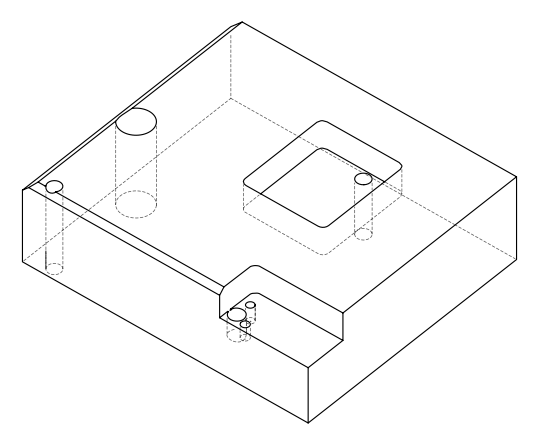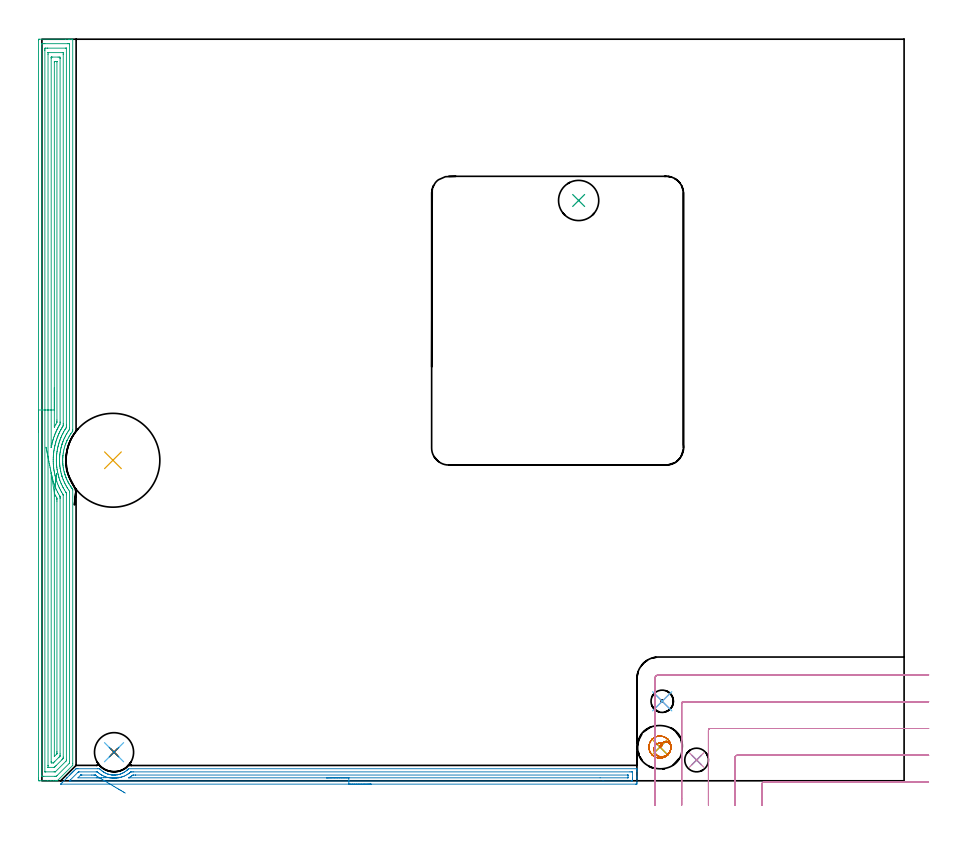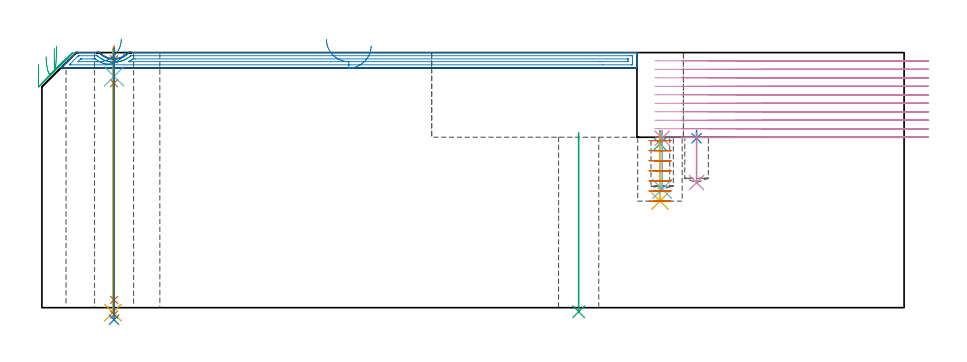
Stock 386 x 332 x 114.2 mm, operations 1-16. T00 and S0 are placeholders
(PLAN: 17 operations, 12 tool changes, 83.4 min)
(1 SPOT_DRILL | STEP1HOLE_1 | NXT0321_9005460120000 | 0.05 min | 184 mm3)
(2 SPOT_DRILL_1 | STEP1POCKET | NXT0321_9005460120000 | 0.04 min | 4169 mm3)
(3 SPOT_DRILL_2 | STEP1POCKET_1 | NXT0321_9005460120000 | 0.06 min | 4456 mm3)
(4 SPOT_DRILL_3 | STEP1POCKET_2 | NXT0321_9005460120000 | 0.04 min | 4166 mm3)
(5 INDEXABLE_INSERT_DRILL_THROUGH_HOLE_FROM_SOLID | STEP1HOLE | NXT0302_036 | 0.48 min | 158154 mm3)
(6 DRILL_BLIND_HOLE_INTO_CENTER | STEP1HOLE_1 | UGT0301_191 | 0.05 min | 279 mm3)
(7 GUN_DRILL_THROUGH_HOLE | STEP1HOLE_1 | UGT0307_003 | 0.56 min | 4001 mm3)
(8 SPADE_DRILL_TO_ENLARGE_THROUGH_HOLE | STEP1HOLE_1 | UGT0306_008 | 0.49 min | 22960 mm3)
(9 INDEXABLE_INSERT_DRILL_THROUGH_HOLE_FROM_SOLID_1 | STEP1HOLE_2 | NXT0302_007 | 0.33 min | 29018 mm3)
(10 DRILL_BLIND_HOLE_INTO_CENTER_1 | STEP1POCKET | NXT0301_077 | 0.1 min | 1736 mm3)
(11 DRILL_BLIND_HOLE_INTO_CENTER_2 | STEP1POCKET_1 | NXT0301_128 | 0.13 min | 2920 mm3)
(12 DRILL_BLIND_HOLE_INTO_CENTER_3 | STEP1POCKET_2 | NXT0301_127 | 0.11 min | 1809 mm3)
(13 MILL_ROUGH_BLIND_HOLE_CONTOUR | STEP1POCKET_1 | NXT0201_013 | Spiral | 1.63 min | 11410 mm3)
(14 AREA_MILL | FG_CHAMFER_SURFACE | UGT0205_001 | 6.36 min | 6319 mm3)
(15 AREA_MILL_1 | FG_CHAMFER_SURFACE_1 | UGT0205_001 | 16.01 min | 38510 mm3)
(16 MILL_CORNER_NOTCH_RECTANGULAR | CORNER_NOTCH_RECTANGULAR | NXT0201_012 | Follow Part, ap 4, ae 75% | 14.68 min | 231889 mm3)
(17 MILL_RECTANGULAR_POCKET | POCKET_RECTANGULAR_STRAIGHT | NXT0201_011 | Follow Part, ap 3, ae 75% | 42.29 min | 540436 mm3)
(TOOL NXT0321_9005460120000 | NC Spot Drill, 142deg, 12mm, Carbide, Uncoated | D12 PA142 FL30 Z2)
(TOOL NXT0302_036 | Index. Insert Drill 42mm [880-D4200L50-05] | D42 PA176 FL210 Z2)
(TOOL UGT0301_191 | Twist Drill 7.1 mm | D7.1 PA118 FL66 Z2)
(TOOL UGT0307_003 | Gun Drill 7 mm | D7 PA130 FL24 Z1)
(TOOL UGT0306_008 | Spade Drill 17.5mm | D17.5 PA132 FL10 Z2)
(TOOL NXT0302_007 | Index. Insert Drill 18mm [880-D1800L25-05] | D18 PA176 FL90 Z2)
(TOOL NXT0301_077 | Carbide Drill 10.6mm [860.1-1060-053A1-MM 2214] | D10.6 PA140 FL71 Z2)
(TOOL NXT0301_128 | Carbide Drill 12mm [861.1-1200-036A1-GP GC34] | D12 PA150 FL37.4 Z2)
(TOOL NXT0301_127 | Carbide Drill 10mm [861.1-1000-030A1-GP GC34] | D10 PA150 FL31.2 Z2)
(TOOL NXT0201_013 | ENDMILL 10mm | D10 FL30 Z4)
(TOOL UGT0205_001 | Chamfer Mill 20 x 3 x 45 deg. | D20 FL50 Z2)
(TOOL NXT0201_012 | ENDMILL 16mm [2P460-1600-NA 1630] | D16 FL38 Z6)
(TOOL NXT0201_011 | ENDMILL 12mm [2P460-1200-NA 1630] | D12 FL38 Z6)
(OP 1 SPOT_DRILL)
G17 G21 G94 G90
T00 M6
G54
G17 G0 G90 X32.3 Y12.8 S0 M3
G43 Z124.2 H0
G94 G81 G98 Z111.2 F250. R117.2
G80
M5
M2
(OP 2 SPOT_DRILL_1)
G17 G21 G94 G90
T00 M6
G54
G17 G0 G90 X293.1 Y9.3 S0 M3
G43 Z124.2 H0
G94 G81 G98 Z75.844 F250. R79.3
G80
M5
M2
(OP 3 SPOT_DRILL_2)
G17 G21 G94 G90
T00 M6
G54
G17 G0 G90 X276.7 Y15.1 S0 M3
G43 Z124.2 H0
G94 G81 G98 Z73.3 F250. R79.3
G80
M5
M2
(OP 4 SPOT_DRILL_3)
G17 G21 G94 G90
T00 M6
G54
G17 G0 G90 X277.7 Y35.6 S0 M3
G43 Z124.2 H0
G94 G81 G98 Z75.87 F250. R79.3
G80
M5
M2
(OP 5 INDEXABLE_INSERT_DRILL_THROUGH_HOLE_FROM_SOLID)
G17 G21 G94 G90
T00 M6
G54
G17 G0 G90 X31.8 Y143.5 S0 M3
G43 Z124.2 H1
G94 G81 G98 Z-2.233 F250. R116.2
G80
M5
M2
(OP 6 DRILL_BLIND_HOLE_INTO_CENTER)
G17 G21 G94 G90
T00 M6
G54
G17 G0 G90 X32.3 Y12.8 S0 M3
G43 Z124.2 H0
G94 G81 G98 Z103.55 F250. R116.2
G80
M5
M2
(OP 7 GUN_DRILL_THROUGH_HOLE)
G17 G21 G94 G90
T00 M6
G54
G17 G0 G90 X32.3 Y12.8 M8
G43 Z124.2 H0
Z114.841
S716 M3
G94 G1 Z100.521 F125. M26
G4 X.084
Z3.5 F250.
G4 X.084
Z-3.132 F125.
G4 X.084
M5
M9
G0 Z114.841
Z124.2
M2
(OP 8 SPADE_DRILL_TO_ENLARGE_THROUGH_HOLE)
G17 G21 G94 G90
T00 M6
G54
G17 G0 G90 X32.3 Y12.8 S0 M3
G43 Z124.2 H0
G94 G73 G98 Z-5.396 F250. Q17.085 R116.2
G80
M5
M2
(OP 9 INDEXABLE_INSERT_DRILL_THROUGH_HOLE_FROM_SOLID_1)
G17 G21 G94 G90
T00 M6
G54
G17 G0 G90 X240.3 Y259.8 S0 M3
G43 Z124.2 H1
G94 G81 G98 Z-1.814 F250. R78.3
G80
M5
M2
(OP 10 DRILL_BLIND_HOLE_INTO_CENTER_1)
G17 G21 G94 G90
T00 M6
G54
G17 G0 G90 X293.1 Y9.3 S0 M3
G43 Z124.2 H1
G94 G81 G98 Z56. F250. R78.3
G80
M5
M2
(OP 11 DRILL_BLIND_HOLE_INTO_CENTER_2)
G17 G21 G94 G90
T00 M6
G54
G17 G0 G90 X276.7 Y15.1 S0 M3
G43 Z124.2 H1
G94 G81 G98 Z47.7 F250. R78.3
G80
M5
M2
(OP 12 DRILL_BLIND_HOLE_INTO_CENTER_3)
G17 G21 G94 G90
T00 M6
G54
G17 G0 G90 X277.7 Y35.6 S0 M3
G43 Z124.2 H1
G94 G81 G98 Z53.1 F250. R78.3
G80
M5
M2
(OP 13 MILL_ROUGH_BLIND_HOLE_CONTOUR)
G17 G21 G94 G90
T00 M6
G54
G17 G0 G90 X276.7 Y15.1 S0 M3
G43 Z124.2 H0
Z74.786
G94 G3 X276.728 Y16.884 R0.892 F250.
X274.226 Y15.178 R2.57
X277.151 Y10.79 R3.288
X281.64 Y14.789 R4.274
X277.011 Y20.04 R4.95
X281.64 Y14.789 R-4.95
X279.326 Y17.415 R2.475
X276.7 Y15.1 R2.475
G0 Z70.271
G3 X276.728 Y16.884 R0.892
X274.226 Y15.178 R2.57
X277.151 Y10.79 R3.288
X281.64 Y14.789 R4.274
X277.011 Y20.04 R4.95
X281.64 Y14.789 R-4.95
X279.326 Y17.415 R2.475
X276.7 Y15.1 R2.475
G0 Z65.757
G3 X276.728 Y16.884 R0.892
X274.226 Y15.178 R2.57
X277.151 Y10.79 R3.288
X281.64 Y14.789 R4.274
X277.011 Y20.04 R4.95
X281.64 Y14.789 R-4.95
X279.326 Y17.415 R2.475
X276.7 Y15.1 R2.475
G0 Z61.243
G3 X276.728 Y16.884 R0.892
X274.226 Y15.178 R2.57
X277.151 Y10.79 R3.288
X281.64 Y14.789 R4.274
X277.011 Y20.04 R4.95
X281.64 Y14.789 R-4.95
X279.326 Y17.415 R2.475
X276.7 Y15.1 R2.475
G0 Z56.729
G3 X276.728 Y16.884 R0.892
X274.226 Y15.178 R2.57
X277.151 Y10.79 R3.288
X281.64 Y14.789 R4.274
X277.011 Y20.04 R4.95
X281.64 Y14.789 R-4.95
X279.326 Y17.415 R2.475
X276.7 Y15.1 R2.475
G0 Z52.214
G3 X276.728 Y16.884 R0.892
X274.226 Y15.178 R2.57
X277.151 Y10.79 R3.288
X281.64 Y14.789 R4.274
X277.011 Y20.04 R4.95
X281.64 Y14.789 R-4.95
X279.326 Y17.415 R2.475
X276.7 Y15.1 R2.475
G0 Z47.7
G3 X276.728 Y16.884 R0.892
X274.226 Y15.178 R2.57
X277.151 Y10.79 R3.288
X281.64 Y14.789 R4.274
X277.011 Y20.04 R4.95
X281.64 Y14.789 R-4.95
X279.326 Y17.415 R2.475
X276.7 Y15.1 R2.475
G0 Z124.2
M5
M2
(OP 14 AREA_MILL)
G17 G21 G94 G90
T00 M6
G54
G17 G0 G90 X147.4 Y-1.5 S1061 M3
G43 Z124.2 H0
Z117.3
G94 G1 X147.362 Z116.428 F250.
X147.248 Z115.564
X147.059 Z114.712
X146.797 Z113.88
X146.463 Z113.074
X146.06 Z112.3
X145.591 Z111.564
X145.06 Z110.872
X144.471 Z110.229
X143.828 Z109.64
X143.136 Z109.108
X142.4 Z108.64
X141.626 Z108.237
X140.82 Z107.903
X139.988 Z107.641
X139.136 Z107.452
X138.271 Z107.338
X137.4 Z107.3
X8.549
X8.419 Y-1.493 Z107.306
X8.549 Y-1.353 Z107.447
X8.995 Y-0.904 Z107.894
X10.072 Y0.172 Z108.972
X11.118 Y1.22 Z110.018
X11.224 Y1.326 Z110.122
X11.411 Y1.512 Z110.31
X12.287 Y2.388 Z111.186
X12.561 Y2.663 Z111.461
X12.724 Y2.827 Z111.621
X12.884 Y2.985 Z111.783
X13.007 Y3.108 Z111.906
X13.162 Y3.265 Z112.06
X13.315 Y3.416 Z112.213
X13.453 Y3.554 Z112.352
X13.601 Y3.703 Z112.498
X13.745 Y3.847 Z112.644
X13.899 Y4. Z112.798
X14.039 Y4.141 Z112.937
X14.176 Y4.278 Z113.075
X14.345 Y4.446 Z113.244
X14.916 Y5.018 Z113.814
X15.237 Y5.335 Z114.134
X15.299 Y5.394 Z114.192
X16.128 Y5.4 Z114.2
X25.045
X25.839 Y5.394 Z114.192
X25.937 Y5.298 Z114.095
X26.11 Y5.122 Z113.921
X26.234 Y5.005 Z113.804
X26.499 Y4.757 Z113.555
X26.707 Y4.58 Z113.377
X26.747 Y4.546 Z113.343
X27.004 Y4.341 Z113.139
X27.275 Y4.146 Z112.946
X27.328 Y4.108 Z112.907
X27.66 Y3.885 Z112.685
X27.72 Y3.849 Z112.649
X27.898 Y3.742 Z112.542
X28.166 Y3.6 Z112.397
X28.341 Y3.506 Z112.305
X28.791 Y3.295 Z112.094
X29.504 Y3.014 Z111.808
X29.629 Y2.973 Z111.771
X29.685 Y2.955 Z111.753
X29.95 Y2.882 Z111.68
X30.131 Y2.832 Z111.63
X30.22 Y2.811 Z111.61
X30.396 Y2.772 Z111.568
X30.579 Y2.728 Z111.527
X31.04 Y2.648 Z111.448
X31.287 Y2.62 Z111.415
X31.384 Y2.607 Z111.403
X31.473 Y2.597 Z111.392
X31.663 Y2.585 Z111.376
X31.716 Y2.58 Z111.373
X31.77 Y2.577 Z111.368
X31.832 Y2.573 Z111.362
X31.92 Y2.565 Z111.359
X32.255 Y2.552 Z111.352
X32.398 Y2.553 Z111.353
X32.53 Y2.557 Z111.354
X32.591 Y2.558 Z111.357
X32.603 Y2.559 Z111.358
X32.814 Y2.571 Z111.368
X33.071 Y2.596 Z111.39
X33.261 Y2.612 Z111.408
X33.709 Y2.672 Z111.472
X33.751 Y2.68 Z111.48
X33.962 Y2.723 Z111.518
X34.155 Y2.758 Z111.556
X34.603 Y2.868 Z111.666
X35.049 Y2.996 Z111.795
X35.109 Y3.015 Z111.814
X35.528 Y3.174 Z111.973
X35.943 Y3.35 Z112.149
X36.192 Y3.477 Z112.273
X36.393 Y3.577 Z112.375
X36.837 Y3.822 Z112.622
X36.941 Y3.885 Z112.685
X37.341 Y4.156 Z112.956
X37.73 Y4.446 Z113.242
X37.826 Y4.526 Z113.325
X37.976 Y4.653 Z113.452
X38.06 Y4.726 Z113.522
X38.098 Y4.757 Z113.555
X38.124 Y4.781 Z113.58
X38.322 Y4.969 Z113.768
X38.372 Y5.018 Z113.814
X38.421 Y5.063 Z113.861
X38.624 Y5.256 Z114.054
X38.702 Y5.336 Z114.133
X38.768 Y5.396 Z114.189
X38.867 Y5.4 Z114.2
X266.251
X266.39 Y5.398 Z114.189
X266.398 Y5.274 Z114.066
X266.4 Y5.144 Z113.943
Y4.728 Z113.527
Y4.141 Z112.936
Y2.095 Z110.892
Y1.512 Z110.306
Y0.927 Z109.722
Y-0.826 Z107.97
X266.397 Y-1.118 Z107.679
X266.39 Y-1.492 Z107.305
X266.19 Y-1.496 Z107.302
X265.805 Y-1.5 Z107.3
X137.4
Y-0.086 Z108.714
X12.998 Y-0.085 Z108.715
X12.561 Y-0.082 Z108.718
X12.396 Y-0.079 Z108.721
X12.289 Y-0.071 Z108.729
X12.336 Y-0.02 Z108.78
X12.398 Y0.045 Z108.845
X12.561 Y0.212 Z109.012
X12.775 Y0.425 Z109.225
X16.128 Y3.777 Z112.577
X16.316 Y3.957 Z112.757
X16.339 Y3.977 Z112.777
X16.379 Y3.98 Z112.78
X16.47 Y3.983 Z112.783
X16.653 Y3.985 Z112.785
X24.312
X24.678 Y3.983 Z112.783
X24.769 Y3.98 Z112.78
X24.811 Y3.978 Z112.778
X24.874 Y3.926 Z112.726
X25.045 Y3.784 Z112.584
X25.336 Y3.548 Z112.348
X25.708 Y3.265 Z112.065
X25.937 Y3.101 Z111.901
X26.454 Y2.756 Z111.556
X26.829 Y2.543 Z111.343
X26.891 Y2.51 Z111.31
X27.129 Y2.388 Z111.188
X27.72 Y2.109 Z110.909
X28.212 Y1.905 Z110.705
X28.612 Y1.752 Z110.552
X29.415 Y1.512 Z110.312
X29.504 Y1.489 Z110.289
X29.535 Y1.482 Z110.282
X30.025 Y1.376 Z110.176
X30.396 Y1.31 Z110.11
X30.643 Y1.268 Z110.068
X31.287 Y1.193 Z109.993
X31.638 Y1.167 Z109.967
X32.179 Y1.146 Z109.946
X32.549 Y1.148 Z109.948
X33.071 Y1.174 Z109.974
X33.385 Y1.202 Z110.002
X33.962 Y1.273 Z110.073
X34.174 Y1.304 Z110.104
X34.854 Y1.436 Z110.236
X34.918 Y1.449 Z110.249
X35.175 Y1.512 Z110.312
X35.674 Y1.653 Z110.453
X35.746 Y1.675 Z110.475
X36.281 Y1.862 Z110.662
X36.637 Y2.003 Z110.803
X36.911 Y2.12 Z110.92
X37.481 Y2.388 Z111.188
X37.519 Y2.407 Z111.207
X37.529 Y2.412 Z111.212
X38.08 Y2.723 Z111.523
X38.421 Y2.938 Z111.738
X38.618 Y3.071 Z111.871
X38.894 Y3.265 Z112.065
X39.131 Y3.443 Z112.243
X39.313 Y3.584 Z112.384
X39.619 Y3.84 Z112.64
X39.709 Y3.915 Z112.715
X39.766 Y3.96 Z112.76
X39.796 Y3.979 Z112.779
X39.838 Y3.98 Z112.78
X40.204 Y3.985 Z112.785
X40.363
X41.096 Y3.986 Z112.786
X263.288
X264.022 Y3.985 Z112.785
X264.182 Y3.983 Z112.783
X264.361 Y3.979 Z112.779
X264.391 Y3.972 Z112.772
X264.395 Y3.95 Z112.75
X264.397 Y3.924 Z112.724
X264.4 Y3.77 Z112.57
Y1.14 Z109.94
X264.398 Y0.635 Z109.435
X264.394 Y0.27 Z109.07
X264.379 Y-0.079 Z108.721
X264.022 Y-0.084 Z108.716
X263.862 Y-0.085 Z108.715
X251.199 Y-0.086 Z108.714
X137.4
Y1.328 Z110.128
X39.126 Y1.329 Z110.129
X39.002 Y1.33 Z110.13
X38.903 Y1.332 Z110.132
X38.859 Y1.334 Z110.134
X38.919 Y1.375 Z110.175
X39.313 Y1.605 Z110.405
X39.797 Y1.913 Z110.713
X40.204 Y2.189 Z110.989
X40.323 Y2.272 Z111.072
X40.485 Y2.388 Z111.188
X40.728 Y2.564 Z111.364
X40.913 Y2.568 Z111.368
X41.096 Y2.57 Z111.37
X41.801 Y2.571 Z111.371
X41.988 Y2.572 Z111.372
X262.3 Y2.571 Z111.371
X262.35 Y2.569 Z111.369
X262.381 Y2.566 Z111.366
X262.39 Y2.563 Z111.363
X262.392 Y2.547 Z111.347
X262.398 Y2.388 Z111.188
X262.4 Y2.23 Z111.03
X262.398 Y1.512 Z110.312
X262.395 Y1.357 Z110.157
X262.39 Y1.336 Z110.136
X262.376 Y1.334 Z110.134
X262.331 Y1.331 Z110.131
X262.238 Y1.329 Z110.129
X249.895 Y1.328 Z110.128
X137.4
X136.528 Z110.166
X135.663 Z110.28
X134.812 Z110.469
X133.98 Z110.732
X133.174 Z111.065
X132.4 Z111.468
X131.664 Z111.937
X130.972 Z112.468
X130.329 Z113.057
X129.739 Z113.701
X129.208 Z114.393
X128.74 Z115.128
X128.337 Z115.902
X128.003 Z116.708
X127.741 Z117.54
X127.552 Z118.392
X127.438 Z119.257
X127.4 Z120.128
G0 Z124.2
X35.517 Y1.557
Z120.36
G1 X35.498 Z119.488
X35.404 Y1.555 Z118.62
X35.234 Y1.551 Z117.765
X34.99 Y1.546 Z116.927
X34.674 Y1.538 Z116.114
X34.289 Y1.53 Z115.331
X33.837 Y1.52 Z114.585
X33.321 Y1.508 Z113.881
X32.746 Y1.496 Z113.225
X32.117 Y1.482 Z112.622
X31.437 Y1.467 Z112.075
X30.712 Y1.45 Z111.59
X29.947 Y1.433 Z111.171
X29.149 Y1.416 Z110.819
X28.323 Y1.397 Z110.538
X27.476 Y1.378 Z110.33
X26.614 Y1.359 Z110.197
X25.744 Y1.34 Z110.14
X25.418 Y1.333 Z110.133
X25.231 Y1.33 Z110.13
X25.045 Y1.329 Z110.129
X24.34 Y1.328 Z110.128
X16.129 Y1.329 Z110.129
X17.188 Y2.388 Z111.188
X17.333 Y2.53 Z111.33
X17.362 Y2.555 Z111.355
X17.375 Y2.564 Z111.364
X17.415 Y2.566 Z111.366
X17.539 Y2.57 Z111.37
X17.726 Y2.571 Z111.371
X17.912
X22.37 Y2.572 Z111.372
X23.262 Y2.571 Z111.371
X23.448 Y2.57 Z111.37
X23.821 Y2.566 Z111.366
X23.868 Y2.564 Z111.364
X23.885 Y2.556 Z111.356
X23.918 Y2.536 Z111.336
X23.983 Y2.489 Z111.289
X24.154 Y2.36 Z111.16
X24.275 Y2.269 Z111.069
X25.045 Y1.758 Z110.558
X25.453 Y1.512 Z110.312
X25.744 Y1.34 Z110.14
X26.428 Y0.936 Z109.779
X27.136 Y0.518 Z109.488
X27.863 Y0.088 Z109.27
X28.604 Y-0.35 Z109.127
X29.352 Y-0.793 Z109.059
X30.103 Y-1.236 Z109.067
X30.851 Y-1.678 Z109.151
X31.589 Y-2.115 Z109.31
X32.313 Y-2.542 Z109.544
X33.016 Y-2.958 Z109.85
X33.694 Y-3.358 Z110.226
X34.341 Y-3.741 Z110.669
X34.952 Y-4.102 Z111.176
X35.523 Y-4.439 Z111.743
X36.049 Y-4.75 Z112.366
X36.526 Y-5.032 Z113.039
X36.951 Y-5.283 Z113.759
X37.321 Y-5.502 Z114.518
G0 Z124.2
M5
M2
(OP 15 AREA_MILL_1)
G17 G21 G94 G90
T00 M6
G54
G17 G0 G90 X-1.5 Y156. S1061 M3
G43 Z124.2 H0
Z108.9
G94 G1 Y156.038 Z108.028 F250.
Y156.152 Z107.164
Y156.341 Z106.312
Y156.603 Z105.48
Y156.937 Z104.674
Y157.34 Z103.9
Y157.808 Z103.164
Y158.34 Z102.472
Y158.929 Z101.829
Y159.572 Z101.24
Y160.264 Z100.708
Y161. Z100.24
Y161.774 Z99.837
Y162.58 Z99.503
Y163.412 Z99.241
Y164.264 Z99.052
Y165.128 Z98.938
Y166. Z98.9
Y331.374
X-1.496 Y331.723 Z98.902
X-1.492 Y331.99 Z98.906
X-1.221 Y332. Z99.176
X10.591 Z110.985
X12.011 Z112.408
X12.367 Z112.762
X13.078 Z113.478
X13.364 Z113.764
X13.761 Y331.992 Z114.153
X13.797 Y331.99 Z114.188
X13.8 Y331.821 Z114.2
Y157.061
X13.801 Y156.484 Z114.183
X13.711 Y156.371 Z114.108
X13.699 Y156.357 Z114.098
X13.559 Y156.172 Z113.959
X12.952 Y155.329 Z113.351
X12.918 Y155.279 Z113.317
X12.663 Y154.878 Z113.062
X12.349 Y154.386 Z112.748
X12.061 Y153.904 Z112.461
X11.837 Y153.492 Z112.234
X11.479 Y152.792 Z111.877
X11.382 Y152.599 Z111.778
X11.378 Y152.591 Z111.774
X11.228 Y152.28 Z111.627
X11.185 Y152.189 Z111.584
X10.974 Y151.697 Z111.37
X10.74 Y151.103 Z111.139
X10.627 Y150.812 Z111.023
X10.624 Y150.803 Z111.02
X10.306 Y149.919 Z110.705
X10.052 Y149.025 Z110.449
X9.829 Y148.132 Z110.225
X9.646 Y147.238 Z110.045
X9.503 Y146.334 Z109.898
X9.419 Y145.692 Z109.815
X9.397 Y145.452 Z109.791
Y145.44 Z109.79
X9.365 Y144.955 Z109.758
X9.341 Y144.558 Z109.728
Y144.546
X9.313 Y143.652 Z109.704
X9.319 Y143.147 Z109.709
X9.324 Y142.771 Z109.717
Y142.758
X9.361 Y142.002 Z109.761
X9.367 Y141.878 Z109.767
X9.39 Y141.592 Z109.789
X9.458 Y140.984 Z109.853
X9.46 Y140.97 Z109.855
X9.589 Y140.091 Z109.988
X9.592 Y140.077 Z109.991
X9.595 Y140.063 Z109.994
X9.678 Y139.63 Z110.071
X9.696 Y139.525 Z110.093
X9.703 Y139.487 Z110.101
X9.737 Y139.301 Z110.135
X9.757 Y139.198 Z110.154
X9.969 Y138.289 Z110.365
X9.999 Y138.179 Z110.396
X10.053 Y137.983 Z110.448
X10.093 Y137.842 Z110.485
X10.201 Y137.434 Z110.601
X10.207 Y137.411 Z110.607
X10.295 Y137.12 Z110.694
X10.301 Y137.098 Z110.7
X10.356 Y136.948 Z110.749
X10.511 Y136.501 Z110.904
X10.591 Y136.282 Z110.99
X10.594 Y136.272 Z110.994
X10.679 Y136.054 Z111.074
X10.793 Y135.748 Z111.191
X10.84 Y135.624 Z111.238
X10.887 Y135.512 Z111.284
X11.008 Y135.215 Z111.407
X11.23 Y134.713 Z111.627
X11.538 Y134.089 Z111.936
X11.663 Y133.837 Z112.059
X11.672 Y133.819 Z112.069
X11.841 Y133.496 Z112.241
X11.861 Y133.458 Z112.261
X11.945 Y133.306 Z112.345
X12.068 Y133.082 Z112.467
X12.149 Y132.944 Z112.548
X12.713 Y132.031 Z113.111
X12.806 Y131.887 Z113.206
X12.824 Y131.86 Z113.223
X12.91 Y131.733 Z113.309
X12.952 Y131.672 Z113.351
X13.081 Y131.488 Z113.481
X13.118 Y131.435 Z113.517
X13.255 Y131.243 Z113.651
X13.314 Y131.157 Z113.712
X13.329 Y131.137 Z113.727
X13.419 Y131.014 Z113.818
X13.465 Y130.95 Z113.864
X13.551 Y130.838 Z113.95
X13.607 Y130.764 Z114.005
X13.808 Y130.495 Z114.191
X13.8 Y130.248 Z114.2
Y7.777
X13.793 Y6.899 Z114.193
X13.781 Y6.883 Z114.18
X13.699 Y6.798 Z114.097
X7.038 Y0.138 Z107.436
X6.911 Y0.01 Z107.304
X6.864 Y0.003 Z107.256
X6.683 Y0. Z107.082
X5.973 Z106.373
X5.262 Z105.657
X4.018 Z104.415
X2.597 Z102.993
X-0.955 Y0.001 Z99.442
X-1.183 Y0.003 Z99.214
X-1.492 Y0.008 Z98.906
X-1.494 Y0.084 Z98.904
X-1.498 Y0.626 Z98.902
X-1.5 Y1.175 Z98.9
Y166.
X-0.086 Z100.314
X-0.085 Y329.586 Z100.315
Y329.604
X-0.067 Y329.99 Z100.333
X0.413 Y329.998 Z100.813
X0.821 Y329.999 Z101.221
X1.298 Y330. Z101.698
X11.479 Y329.999 Z111.879
X11.959 Y329.997 Z112.359
X12.367 Y329.99 Z112.767
X12.385 Y329.586 Z112.785
Y329.568
Y157.936
X12.367 Y157.334 Z112.767
X12.257 Y157.172 Z112.657
X12.181 Y157.061 Z112.581
X11.893 Y156.643 Z112.293
X11.54 Y156.105 Z111.94
X11.479 Y156.006 Z111.879
X11.202 Y155.552 Z111.602
X11.035 Y155.273 Z111.435
X10.875 Y154.987 Z111.275
X10.591 Y154.469 Z110.991
X10.56 Y154.41 Z110.96
X10.544 Y154.379 Z110.944
X10.264 Y153.814 Z110.664
X10.104 Y153.485 Z110.504
X9.976 Y153.21 Z110.376
X9.705 Y152.59 Z110.105
X9.456 Y151.945 Z109.856
X9.362 Y151.697 Z109.762
X9.216 Y151.294 Z109.616
X9.042 Y150.803 Z109.442
X9.009 Y150.706 Z109.409
X8.986 Y150.631 Z109.386
X8.814 Y150.037 Z109.214
X8.786 Y149.938 Z109.186
X8.779 Y149.91 Z109.179
X8.605 Y149.226 Z109.005
X8.554 Y149.016 Z108.954
X8.438 Y148.501 Z108.838
X8.359 Y148.122 Z108.759
X8.287 Y147.759 Z108.687
X8.198 Y147.228 Z108.598
X8.161 Y146.992 Z108.561
X8.067 Y146.334 Z108.467
X8.052 Y146.208 Z108.452
X7.975 Y145.44 Z108.375
X7.971 Y145.395 Z108.371
X7.926 Y144.739 Z108.326
X7.919 Y144.553 Z108.319
X7.895 Y143.683 Z108.295
Y143.652
X7.906 Y142.779 Z108.306
X7.907 Y142.758 Z108.307
X7.926 Y142.31 Z108.326
X7.95 Y141.864 Z108.35
X7.952 Y141.839 Z108.352
X7.989 Y141.39 Z108.389
X8.029 Y140.97 Z108.429
X8.042 Y140.854 Z108.442
X8.148 Y140.077 Z108.548
X8.165 Y139.956 Z108.565
X8.188 Y139.813 Z108.588
X8.302 Y139.183 Z108.702
X8.39 Y138.716 Z108.79
X8.485 Y138.289 Z108.885
X8.655 Y137.556 Z109.055
X8.697 Y137.395 Z109.097
X8.814 Y136.96 Z109.214
X8.944 Y136.501 Z109.344
X8.967 Y136.424 Z109.367
X9.003 Y136.311 Z109.403
X9.25 Y135.607 Z109.65
X9.506 Y134.911 Z109.906
X9.584 Y134.713 Z109.984
X9.703 Y134.419 Z110.103
X9.964 Y133.819 Z110.364
X10.189 Y133.33 Z110.589
X10.391 Y132.925 Z110.791
X10.591 Y132.534 Z110.991
X10.863 Y132.031 Z111.263
X11.237 Y131.381 Z111.637
X11.387 Y131.137 Z111.787
X11.479 Y130.993 Z111.879
X11.971 Y130.243 Z112.371
X12.367 Y129.655 Z112.767
X12.384 Y129.35 Z112.784
X12.385 Y129.331 Z112.785
Y8.653
X12.367 Y7.929 Z112.767
X12.295 Y7.85 Z112.695
X12.226 Y7.777 Z112.626
X6.864 Y2.414 Z107.264
X6.501 Y2.06 Z106.901
X6.453 Y2.014 Z106.853
X6.355 Y2.01 Z106.755
X6.15 Y2.005 Z106.55
X5.672 Y2.001 Z106.072
X0.821 Z101.221
X0.341 Y2.003 Z100.741
X-0.067 Y2.01 Z100.333
X-0.085 Y2.414 Z100.315
Y2.432
X-0.086 Y166. Z100.314
X1.328 Z101.728
X1.329 Y326.905 Z101.729
X1.33 Y327.287 Z101.73
X1.333 Y327.798 Z101.733
X1.336 Y327.98 Z101.736
X1.515 Y327.994 Z101.915
X1.709 Y327.997 Z102.109
X2.397 Y328. Z102.797
X2.597 Z102.997
X10.591 Y327.999 Z110.991
X10.791 Y327.997 Z111.191
X10.924 Y327.992 Z111.324
X10.965 Y327.989 Z111.365
X10.967 Y327.972 Z111.367
X10.969 Y327.926 Z111.369
X10.971 Y327.798 Z111.371
Y159.359
X10.97 Y158.849 Z111.37
X10.968 Y158.469 Z111.368
X10.965 Y158.214 Z111.365
X10.811 Y157.955 Z111.211
X10.727 Y157.818 Z111.127
X10.383 Y157.27 Z110.783
X10.253 Y157.061 Z110.653
X10.046 Y156.715 Z110.446
X9.724 Y156.167 Z110.124
X9.716 Y156.153 Z110.116
X9.703 Y156.127 Z110.103
X9.411 Y155.567 Z109.811
X9.259 Y155.273 Z109.659
X9.111 Y154.975 Z109.511
X8.819 Y154.379 Z109.219
X8.814 Y154.369 Z109.214
X8.553 Y153.748 Z108.953
X8.444 Y153.485 Z108.844
X8.297 Y153.112 Z108.697
X8.095 Y152.591 Z108.495
X8.049 Y152.468 Z108.449
X7.926 Y152.127 Z108.326
X7.816 Y151.809 Z108.216
X7.779 Y151.697 Z108.179
X7.607 Y151.125 Z108.007
X7.514 Y150.803 Z107.914
X7.411 Y150.428 Z107.811
X7.276 Y149.91 Z107.676
X7.229 Y149.718 Z107.629
X7.065 Y149.016 Z107.465
X7.06 Y148.994 Z107.46
X7.038 Y148.889 Z107.438
X6.914 Y148.247 Z107.314
X6.891 Y148.122 Z107.291
X6.788 Y147.479 Z107.188
X6.751 Y147.228 Z107.151
X6.679 Y146.696 Z107.079
X6.638 Y146.334 Z107.038
X6.595 Y145.886 Z106.995
X6.56 Y145.44 Z106.96
X6.534 Y145.054 Z106.934
X6.51 Y144.546 Z106.91
X6.498 Y144.196 Z106.898
X6.487 Y143.652 Z106.887
X6.489 Y143.311 Z106.889
X6.498 Y142.758 Z106.898
X6.511 Y142.395 Z106.911
X6.538 Y141.864 Z106.938
X6.564 Y141.447 Z106.964
X6.604 Y140.97 Z107.004
X6.66 Y140.457 Z107.06
X6.71 Y140.077 Z107.11
X6.803 Y139.419 Z107.203
X6.843 Y139.183 Z107.243
X6.992 Y138.335 Z107.392
X7.001 Y138.289 Z107.401
X7.038 Y138.102 Z107.438
X7.201 Y137.395 Z107.601
X7.252 Y137.179 Z107.652
X7.431 Y136.501 Z107.831
X7.578 Y135.958 Z107.978
X7.683 Y135.607 Z108.083
X7.926 Y134.863 Z108.326
X7.978 Y134.713 Z108.378
X8.008 Y134.631 Z108.408
X8.322 Y133.819 Z108.722
X8.59 Y133.151 Z108.99
X8.688 Y132.925 Z109.088
X8.814 Y132.645 Z109.214
X9.11 Y132.031 Z109.51
X9.399 Y131.443 Z109.799
X9.562 Y131.137 Z109.962
X9.703 Y130.881 Z110.103
X10.075 Y130.243 Z110.475
X10.591 Y129.4 Z110.991
X10.622 Y129.35 Z111.022
X10.681 Y129.259 Z111.081
X10.931 Y128.858 Z111.331
X10.965 Y128.802 Z111.365
X10.967 Y128.774 Z111.367
X10.969 Y128.711 Z111.369
X10.971 Y128.456 Z111.371
X10.972 Y128.072 Z111.372
X10.971 Y9.565 Z111.371
X10.97 Y9.184 Z111.37
X10.967 Y9.055 Z111.367
X10.965 Y8.994 Z111.365
X10.937 Y8.949 Z111.337
X10.671 Y8.671 Z111.071
X10.631 Y8.63 Z111.031
X6.15 Y4.15 Z106.55
X6.055 Y4.061 Z106.455
X6.015 Y4.026 Z106.415
X5.977 Y4.01 Z106.377
X5.806 Y4.006 Z106.206
X5.461 Y4.001 Z105.861
X1.709 Z102.109
X1.509 Y4.003 Z101.909
X1.376 Y4.008 Z101.776
X1.335 Y4.011 Z101.735
X1.333 Y4.028 Z101.733
X1.331 Y4.074 Z101.731
X1.329 Y4.202 Z101.729
X1.328 Y166. Z101.728
X2.743 Z103.143
Y325.117
X2.746 Y325.861 Z103.146
X2.75 Y325.97 Z103.15
X2.751 Y325.99 Z103.151
X2.773 Y325.993 Z103.173
X2.827 Y325.996 Z103.227
X3.047 Y325.999 Z103.447
X9.257 Z109.657
X9.472 Y325.997 Z109.872
X9.526 Y325.993 Z109.926
X9.548 Y325.99 Z109.948
X9.55 Y325.976 Z109.95
X9.553 Y325.903 Z109.953
X9.557 Y325.263 Z109.957
Y325.117
Y159.889
X9.556 Y159.743 Z109.956
X9.552 Y159.001 Z109.952
X9.529 Y158.938 Z109.929
X9.477 Y158.849 Z109.877
X9.225 Y158.436 Z109.625
X8.93 Y157.955 Z109.33
X8.887 Y157.882 Z109.287
X8.814 Y157.755 Z109.214
X8.568 Y157.309 Z108.968
X8.434 Y157.061 Z108.834
X8.258 Y156.727 Z108.658
X7.969 Y156.167 Z108.369
X7.955 Y156.138 Z108.355
X7.926 Y156.08 Z108.326
X7.671 Y155.53 Z108.071
X7.554 Y155.273 Z107.954
X7.398 Y154.911 Z107.798
X7.175 Y154.379 Z107.575
X7.135 Y154.281 Z107.535
X7.038 Y154.035 Z107.438
X6.887 Y153.638 Z107.287
X6.83 Y153.485 Z107.23
X6.651 Y152.981 Z107.051
X6.515 Y152.591 Z106.915
X6.428 Y152.312 Z106.828
X6.24 Y151.697 Z106.64
X6.219 Y151.627 Z106.619
X6.15 Y151.379 Z106.55
X6.03 Y150.924 Z106.43
X6. Y150.803 Z106.4
X5.855 Y150.206 Z106.255
X5.787 Y149.91 Z106.187
X5.693 Y149.476 Z106.093
X5.598 Y149.016 Z105.998
X5.544 Y148.732 Z105.944
X5.44 Y148.122 Z105.84
X5.415 Y147.968 Z105.815
X5.305 Y147.228 Z105.705
X5.3 Y147.189 Z105.7
X5.262 Y146.89 Z105.662
X5.21 Y146.386 Z105.61
X5.206 Y146.334 Z105.606
X5.143 Y145.559 Z105.543
X5.135 Y145.44 Z105.535
X5.097 Y144.712 Z105.497
X5.091 Y144.546 Z105.491
X5.073 Y143.842 Z105.473
X5.072 Y143.652 Z105.472
X5.077 Y142.944 Z105.477
X5.082 Y142.758 Z105.482
X5.109 Y142.018 Z105.509
X5.117 Y141.864 Z105.517
X5.168 Y141.065 Z105.568
X5.176 Y140.97 Z105.576
X5.262 Y140.097 Z105.662
X5.265 Y140.077 Z105.665
X5.392 Y139.183 Z105.792
X5.415 Y139.028 Z105.815
X5.544 Y138.289 Z105.944
X5.608 Y137.94 Z106.008
X5.72 Y137.395 Z106.12
X5.851 Y136.802 Z106.251
X5.925 Y136.501 Z106.325
X6.15 Y135.614 Z106.55
X6.152 Y135.607 Z106.552
X6.418 Y134.713 Z106.818
X6.548 Y134.313 Z106.948
X6.72 Y133.819 Z107.12
X7.055 Y132.908 Z107.455
X7.423 Y132.031 Z107.823
X7.73 Y131.334 Z108.13
X7.824 Y131.137 Z108.224
X7.926 Y130.928 Z108.326
X8.274 Y130.243 Z108.674
X8.673 Y129.492 Z109.073
X8.755 Y129.35 Z109.155
X8.814 Y129.25 Z109.214
X9.295 Y128.456 Z109.695
X9.508 Y128.101 Z109.908
X9.548 Y128.032 Z109.948
X9.551 Y127.987 Z109.951
X9.554 Y127.895 Z109.954
X9.557 Y127.708 Z109.957
Y10.606
X9.555 Y10.459 Z109.955
X9.55 Y10.086 Z109.95
X9.542 Y10.003 Z109.942
X9.493 Y9.949 Z109.893
X9.409 Y9.861 Z109.809
X9.116 Y9.565 Z109.516
X8.965 Y9.414 Z109.365
X6.435 Y6.883 Z106.835
X6.15 Y6.599 Z106.55
X5.845 Y6.296 Z106.245
X5.649 Y6.105 Z106.049
X5.577 Y6.038 Z105.977
X5.534 Y6.01 Z105.934
X5.251 Y6. Z105.651
X3.043 Y6.001 Z103.443
X2.828 Y6.003 Z103.228
X2.774 Y6.007 Z103.174
X2.752 Y6.01 Z103.152
X2.749 Y6.024 Z103.149
X2.747 Y6.097 Z103.147
X2.743 Y6.737 Z103.143
Y6.883
Y166.
X4.157 Z104.557
X4.158 Y323.546 Z104.558
X4.161 Y323.765 Z104.561
X4.164 Y323.91 Z104.564
X4.172 Y323.99 Z104.572
X4.207 Y323.993 Z104.607
X4.374 Y323.997 Z104.774
X4.596 Y324. Z104.996
X7.261 Y323.999 Z107.661
X7.926 Y323.99 Z108.326
X8.136 Y323.974 Z108.536
X8.141 Y323.547 Z108.541
X8.142 Y323.329 Z108.542
Y160.637
Y160.42
X8.136 Y159.743 Z108.536
X8.06 Y159.608 Z108.46
X7.926 Y159.374 Z108.326
X7.734 Y159.042 Z108.134
X7.625 Y158.849 Z108.025
X7.416 Y158.468 Z107.816
X7.138 Y157.955 Z107.538
X7.104 Y157.889 Z107.504
X7.038 Y157.761 Z107.438
X6.806 Y157.295 Z107.206
X6.692 Y157.061 Z107.092
X6.518 Y156.69 Z106.918
X6.279 Y156.167 Z106.679
X6.24 Y156.077 Z106.64
X6.15 Y155.867 Z106.55
X5.978 Y155.446 Z106.378
X5.909 Y155.273 Z106.309
X5.728 Y154.804 Z106.128
X5.566 Y154.379 Z105.966
X5.484 Y154.156 Z105.884
X5.243 Y153.485 Z105.643
X5.04 Y152.815 Z105.44
X4.974 Y152.591 Z105.374
X4.842 Y152.12 Z105.242
X4.727 Y151.697 Z105.127
X4.654 Y151.415 Z105.054
X4.502 Y150.803 Z104.902
X4.477 Y150.699 Z104.877
X4.374 Y150.241 Z104.774
X4.16 Y149.231 Z104.56
X4.159 Y149.232 Z104.559
X4.158 Y149.233 Z104.558
X4.157 Y149.91 Z104.557
Y150.034
Y166.
X5.571 Z105.971
X5.572 Y321.541 Z105.972
X5.573 Y321.832 Z105.973
X5.576 Y321.977 Z105.976
X5.578 Y321.987 Z105.978
X5.59 Y321.991 Z105.99
X5.629 Y321.996 Z106.029
X5.695 Y321.999 Z106.095
X6.15 Y322. Z106.55
X6.584 Y321.998 Z106.984
X6.71 Y321.992 Z107.11
X6.721 Y321.99 Z107.121
X6.723 Y321.979 Z107.123
X6.726 Y321.938 Z107.126
X6.728 Y321.853 Z107.128
X6.729 Y161.53 Z107.129
X6.727 Y160.949 Z107.127
X6.724 Y160.637 Z107.124
X6.722 Y160.494 Z107.122
X6.668 Y160.379 Z107.068
X6.26 Y159.632 Z106.66
X6.15 Y159.426 Z106.55
X5.699 Y158.557 Z106.099
X5.647 Y158.461 Z106.047
X5.621 Y158.416 Z106.021
X5.577 Y158.353 Z105.977
X5.575 Y158.437 Z105.975
X5.573 Y158.536 Z105.973
X5.571 Y158.849 Z105.971
Y159.126
Y166.
Y166.872 Z106.009
Y167.736 Z106.123
Y168.588 Z106.312
Y169.42 Z106.574
Y170.226 Z106.908
Y171. Z107.311
Y171.736 Z107.78
Y172.428 Z108.311
Y173.071 Z108.9
Y173.66 Z109.543
Y174.192 Z110.235
Y174.66 Z110.971
Y175.063 Z111.745
Y175.397 Z112.551
Y175.659 Z113.383
Y175.848 Z114.235
Y175.962 Z115.1
Y176. Z115.971
G0 X1.852 Y149.341 Z112.443
G1 X1.892 Y149.14 Z111.595
X1.947 Y148.867 Z110.769
X2.016 Y148.524 Z109.97
X2.098 Y148.114 Z109.204
X2.193 Y147.64 Z108.477
X2.3 Y147.107 Z107.796
X2.418 Y146.516 Z107.164
X2.547 Y145.875 Z106.588
X2.685 Y145.186 Z106.07
X2.832 Y144.456 Z105.616
X2.985 Y143.689 Z105.229
X3.145 Y142.893 Z104.911
X3.31 Y142.072 Z104.665
X3.478 Y141.233 Z104.493
X3.648 Y140.383 Z104.396
X3.82 Y139.528 Z104.375
X3.991 Y138.675 Z104.43
X4.161 Y137.829 Z104.561
X4.245 Y137.395 Z104.645
X4.374 Y136.754 Z104.774
X4.431 Y136.501 Z104.831
X4.448 Y136.426 Z104.848
X4.65 Y135.607 Z105.05
X4.745 Y135.233 Z105.145
X4.889 Y134.713 Z105.289
X5.095 Y133.987 Z105.495
X5.148 Y133.819 Z105.548
X5.262 Y133.474 Z105.662
X5.454 Y132.925 Z105.854
X5.562 Y132.623 Z105.962
X5.791 Y132.031 Z106.191
X6.144 Y131.144 Z106.544
X6.15 Y131.129 Z106.55
X6.552 Y130.243 Z106.952
X6.923 Y129.465 Z107.323
X6.981 Y129.35 Z107.381
X7.038 Y129.239 Z107.438
X7.461 Y128.456 Z107.861
X7.926 Y127.642 Z108.326
X7.973 Y127.562 Z108.373
X8.042 Y127.445 Z108.442
X8.136 Y127.256 Z108.536
X8.138 Y127.174 Z108.538
X8.141 Y127.006 Z108.541
X8.143 Y126.668 Z108.543
Y126.45
Y12.029
X8.141 Y11.353 Z108.541
X8.139 Y11.139 Z108.539
X8.136 Y11.066 Z108.536
X8.097 Y11.007 Z108.497
X7.926 Y10.829 Z108.326
X7.744 Y10.643 Z108.144
X7.561 Y10.459 Z107.961
X5.773 Y8.671 Z106.173
X5.516 Y8.415 Z105.916
X5.262 Y8.165 Z105.662
X5.131 Y8.042 Z105.531
X5.094 Y8.01 Z105.494
X5.035 Y8.005 Z105.435
X4.374 Y8.01 Z104.774
X4.164 Y8.026 Z104.564
X4.159 Y8.453 Z104.559
X4.158 Y8.671 Z104.558
X4.157 Y137.721 Z104.557
X4.161 Y137.829 Z104.561
X5.585 Y128.67 Z105.985
X5.648 Y128.551 Z106.048
X5.698 Y128.456 Z106.098
X6.15 Y127.577 Z106.55
X6.167 Y127.544 Z106.567
X6.652 Y126.668 Z107.052
X6.722 Y126.519 Z107.122
X6.724 Y126.376 Z107.124
X6.728 Y126.086 Z107.128
X6.729 Y125.774 Z107.129
Y125.191
Y13.141
X6.728 Y12.559 Z107.128
X6.725 Y12.247 Z107.125
X6.722 Y12.103 Z107.122
X6.714 Y12.073 Z107.114
X6.691 Y12.046 Z107.091
X6.647 Y11.998 Z107.047
X6.523 Y11.871 Z106.923
X5.632 Y10.98 Z106.032
X5.611 Y10.96 Z106.011
X5.583 Y10.938 Z105.983
X5.577 Y10.936 Z105.977
X5.576 Y10.939 Z105.976
X5.573 Y10.961 Z105.973
X5.572 Y11.041 Z105.972
X5.571 Y127.562 Z105.971
X5.572 Y128.143 Z105.972
X5.575 Y128.456 Z105.975
X5.578 Y128.606 Z105.978
X5.585 Y128.67 Z105.985
X5.676 Y129.528 Z106.114
X5.766 Y130.371 Z106.319
X5.853 Y131.194 Z106.596
X5.938 Y131.989 Z106.944
X6.019 Y132.751 Z107.361
X6.096 Y133.474 Z107.843
X6.168 Y134.153 Z108.386
X6.235 Y134.782 Z108.987
X6.296 Y135.356 Z109.641
X6.351 Y135.872 Z110.343
X6.399 Y136.325 Z111.087
X6.44 Y136.711 Z111.868
X6.474 Y137.029 Z112.68
X6.5 Y137.275 Z113.516
X6.518 Y137.447 Z114.371
X6.529 Y137.545 Z115.238
X6.531 Y137.567 Z116.11
X6.525 Y137.513 Z116.981
G0 Z124.2
M5
M2
(OP 16 MILL_CORNER_NOTCH_RECTANGULAR)
G17 G21 G94 G90
T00 M6
G54
G17 G0 G90 X396.977 Y-0.6 S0 M3
G43 Z124.311 H1
Z110.51
G94 G1 X393.977 F250.
X323.195 F500.
G3 X322.4 Y-1.395 R0.8
G1 Y-8.
Y-11. F250.
G0 Z124.311
X397. Y11.4
Z110.51
G1 X394.
X311.195 F500.
G3 X310.4 Y10.605 R0.8
G1 Y-8.
Y-11. F250.
G0 Z124.311
X397. Y23.4
Z110.51
G1 X394.
X299.195 F500.
G3 X298.4 Y22.605 R0.8
G1 Y-8.
Y-11. F250.
G0 Z124.311
X397. Y35.4
Z110.51
G1 X394.
X287.196 F500.
G3 X286.4 Y34.604 R0.8
G1 Y-8.
Y-11. F250.
G0 Z124.311
X397. Y47.4
Z110.51
G1 X394.
X276.1 F500.
G3 X274.4 Y45.7 R1.7
G1 Y-8.
Y-11. F250.
G0 Z124.311
X396.977 Y-0.6
Z106.709
G1 X393.977
X323.195 F500.
G3 X322.4 Y-1.395 R0.8
G1 Y-8.
Y-11. F250.
G0 Z124.311
X397. Y11.4
Z106.709
G1 X394.
X311.195 F500.
G3 X310.4 Y10.605 R0.8
G1 Y-8.
Y-11. F250.
G0 Z124.311
X397. Y23.4
Z106.709
G1 X394.
X299.195 F500.
G3 X298.4 Y22.605 R0.8
G1 Y-8.
Y-11. F250.
G0 Z124.311
X397. Y35.4
Z106.709
G1 X394.
X287.196 F500.
G3 X286.4 Y34.604 R0.8
G1 Y-8.
Y-11. F250.
G0 Z124.311
X397. Y47.4
Z106.709
G1 X394.
X276.1 F500.
G3 X274.4 Y45.7 R1.7
G1 Y-8.
Y-11. F250.
G0 Z124.311
X396.977 Y-0.6
Z102.907
G1 X393.977
X323.195 F500.
G3 X322.4 Y-1.395 R0.8
G1 Y-8.
Y-11. F250.
G0 Z124.311
X397. Y11.4
Z102.907
G1 X394.
X311.195 F500.
G3 X310.4 Y10.605 R0.8
G1 Y-8.
Y-11. F250.
G0 Z124.311
X397. Y23.4
Z102.907
G1 X394.
X299.195 F500.
G3 X298.4 Y22.605 R0.8
G1 Y-8.
Y-11. F250.
G0 Z124.311
X397. Y35.4
Z102.907
G1 X394.
X287.196 F500.
G3 X286.4 Y34.604 R0.8
G1 Y-8.
Y-11. F250.
G0 Z124.311
X397. Y47.4
Z102.907
G1 X394.
X276.1 F500.
G3 X274.4 Y45.7 R1.7
G1 Y-8.
Y-11. F250.
G0 Z124.311
X396.977 Y-0.6
Z99.106
G1 X393.977
X323.195 F500.
G3 X322.4 Y-1.395 R0.8
G1 Y-8.
Y-11. F250.
G0 Z124.311
X397. Y11.4
Z99.106
G1 X394.
X311.195 F500.
G3 X310.4 Y10.605 R0.8
G1 Y-8.
Y-11. F250.
G0 Z124.311
X397. Y23.4
Z99.106
G1 X394.
X299.195 F500.
G3 X298.4 Y22.605 R0.8
G1 Y-8.
Y-11. F250.
G0 Z124.311
X397. Y35.4
Z99.106
G1 X394.
X287.196 F500.
G3 X286.4 Y34.604 R0.8
G1 Y-8.
Y-11. F250.
G0 Z124.311
X397. Y47.4
Z99.106
G1 X394.
X276.1 F500.
G3 X274.4 Y45.7 R1.7
G1 Y-8.
Y-11. F250.
G0 Z124.311
X396.977 Y-0.6
Z95.305
G1 X393.977
X323.195 F500.
G3 X322.4 Y-1.395 R0.8
G1 Y-8.
Y-11. F250.
G0 Z124.311
X397. Y11.4
Z95.305
G1 X394.
X311.195 F500.
G3 X310.4 Y10.605 R0.8
G1 Y-8.
Y-11. F250.
G0 Z124.311
X397. Y23.4
Z95.305
G1 X394.
X299.195 F500.
G3 X298.4 Y22.605 R0.8
G1 Y-8.
Y-11. F250.
G0 Z124.311
X397. Y35.4
Z95.305
G1 X394.
X287.196 F500.
G3 X286.4 Y34.604 R0.8
G1 Y-8.
Y-11. F250.
G0 Z124.311
X397. Y47.4
Z95.305
G1 X394.
X276.1 F500.
G3 X274.4 Y45.7 R1.7
G1 Y-8.
Y-11. F250.
G0 Z124.311
X396.977 Y-0.6
Z91.504
G1 X393.977
X323.195 F500.
G3 X322.4 Y-1.395 R0.8
G1 Y-8.
Y-11. F250.
G0 Z124.311
X397. Y11.4
Z91.504
G1 X394.
X311.195 F500.
G3 X310.4 Y10.605 R0.8
G1 Y-8.
Y-11. F250.
G0 Z124.311
X397. Y23.4
Z91.504
G1 X394.
X299.195 F500.
G3 X298.4 Y22.605 R0.8
G1 Y-8.
Y-11. F250.
G0 Z124.311
X397. Y35.4
Z91.504
G1 X394.
X287.196 F500.
G3 X286.4 Y34.604 R0.8
G1 Y-8.
Y-11. F250.
G0 Z124.311
X397. Y47.4
Z91.504
G1 X394.
X276.1 F500.
G3 X274.4 Y45.7 R1.7
G1 Y-8.
Y-11. F250.
G0 Z124.311
X396.977 Y-0.6
Z87.703
G1 X393.977
X323.195 F500.
G3 X322.4 Y-1.395 R0.8
G1 Y-8.
Y-11. F250.
G0 Z124.311
X397. Y11.4
Z87.703
G1 X394.
X311.195 F500.
G3 X310.4 Y10.605 R0.8
G1 Y-8.
Y-11. F250.
G0 Z124.311
X397. Y23.4
Z87.703
G1 X394.
X299.195 F500.
G3 X298.4 Y22.605 R0.8
G1 Y-8.
Y-11. F250.
G0 Z124.311
X397. Y35.4
Z87.703
G1 X394.
X287.196 F500.
G3 X286.4 Y34.604 R0.8
G1 Y-8.
Y-11. F250.
G0 Z124.311
X397. Y47.4
Z87.703
G1 X394.
X276.1 F500.
G3 X274.4 Y45.7 R1.7
G1 Y-8.
Y-11. F250.
G0 Z124.311
X396.977 Y-0.6
Z83.902
G1 X393.977
X323.195 F500.
G3 X322.4 Y-1.395 R0.8
G1 Y-8.
Y-11. F250.
G0 Z124.311
X397. Y11.4
Z83.902
G1 X394.
X311.195 F500.
G3 X310.4 Y10.605 R0.8
G1 Y-8.
Y-11. F250.
G0 Z124.311
X397. Y23.4
Z83.902
G1 X394.
X299.195 F500.
G3 X298.4 Y22.605 R0.8
G1 Y-8.
Y-11. F250.
G0 Z124.311
X397. Y35.4
Z83.902
G1 X394.
X287.196 F500.
G3 X286.4 Y34.604 R0.8
G1 Y-8.
Y-11. F250.
G0 Z124.311
X397. Y47.4
Z83.902
G1 X394.
X276.1 F500.
G3 X274.4 Y45.7 R1.7
G1 Y-8.
Y-11. F250.
G0 Z124.311
X396.977 Y-0.6
Z80.101
G1 X393.977
X323.195 F500.
G3 X322.4 Y-1.395 R0.8
G1 Y-8.
Y-11. F250.
G0 Z124.311
X397. Y11.4
Z80.101
G1 X394.
X311.195 F500.
G3 X310.4 Y10.605 R0.8
G1 Y-8.
Y-11. F250.
G0 Z124.311
X397. Y23.4
Z80.101
G1 X394.
X299.195 F500.
G3 X298.4 Y22.605 R0.8
G1 Y-8.
Y-11. F250.
G0 Z124.311
X397. Y35.4
Z80.101
G1 X394.
X287.196 F500.
G3 X286.4 Y34.604 R0.8
G1 Y-8.
Y-11. F250.
G0 Z124.311
X397. Y47.4
Z80.101
G1 X394.
X276.1 F500.
G3 X274.4 Y45.7 R1.7
G1 Y-8.
Y-11. F250.
G0 Z124.311
X396.977 Y-0.6
Z76.3
G1 X393.977
X323.195 F500.
G3 X322.4 Y-1.395 R0.8
G1 Y-8.
Y-11. F250.
G0 Z124.311
X397. Y11.4
Z76.3
G1 X394.
X311.195 F500.
G3 X310.4 Y10.605 R0.8
G1 Y-8.
Y-11. F250.
G0 Z124.311
X397. Y23.4
Z76.3
G1 X394.
X299.195 F500.
G3 X298.4 Y22.605 R0.8
G1 Y-8.
Y-11. F250.
G0 Z124.311
X397. Y35.4
Z76.3
G1 X394.
X287.196 F500.
G3 X286.4 Y34.604 R0.8
G1 Y-8.
Y-11. F250.
G0 Z124.311
X397. Y47.4
Z76.3
G1 X394.
X276.1 F500.
G3 X274.4 Y45.7 R1.7
G1 Y-8.
Y-11. F250.
G0 Z124.311
M5
M2
